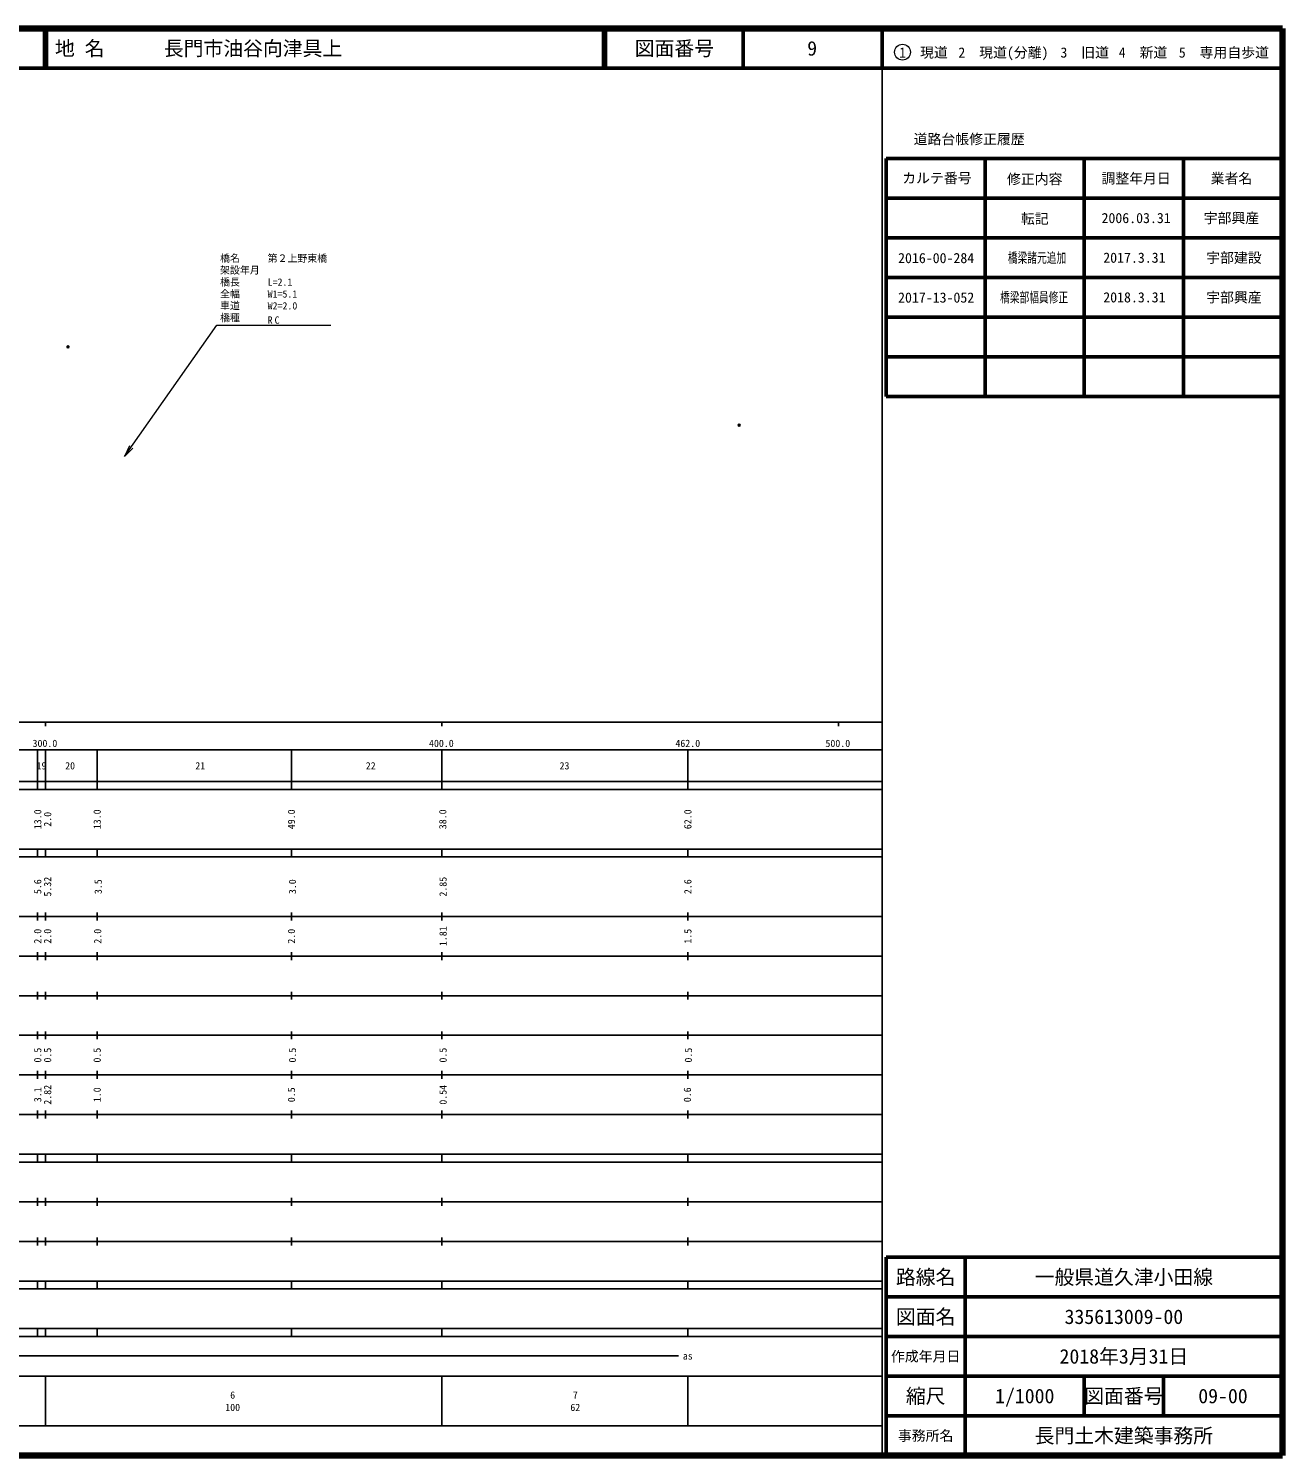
# Model space of a CAD drawing. Units: millimetres on the paper, with parts at other scales. Extents: x 40 to 680, y 20 to 380.
# Drawn here: x 363.7 to 680, y 20 to 380 of the extents above; entities that cross this region are included whole.
import ezdxf
from ezdxf.enums import TextEntityAlignment as Align

# ---------------------------------------------------------------- set-up
doc = ezdxf.new("R2010")
doc.units = ezdxf.units.MM
doc.header["$PDMODE"] = 32
doc.header["$PDSIZE"] = 0.5
doc.layers.add('M-OTRS', color=6, linetype='Continuous')
doc.layers.add('M-STR-HTXT', color=7, linetype='Continuous')
for name, color, linetype, lineweight in [('M-TTL', 2, 'Continuous', 140), ('M-TTL-BAND', 7, 'Continuous', 25), ('M-TTL-FRAM', 2, 'Continuous', 50), ('M-TTL-LINE', 7, 'Continuous', 50), ('M-TTL-TXT', 7, 'Continuous', 13)]:
    doc.layers.add(name, color=color, linetype=linetype, lineweight=lineweight)
doc.styles.add('ＭＳ ゴシック', font='')
doc.styles.get('ＭＳ ゴシック').set_extended_font_data('MS Gothic')

# ---------------------------------------------------------------- blocks, each defined once
blk = doc.blocks.new('open_arrow')
at = {"color": 0, "linetype": 'Continuous', "lineweight": -2}
blk.add_lwpolyline([(7.5, 1.25), (0, 0), (7.5, -1.25)], dxfattribs=at)

msp = doc.modelspace()

# ---------------------------------------------------------------- linework, layer by layer
at = {"layer": 'M-OTRS'}
for p in [(373.662, 299.679), (542.96, 279.919)]:
    msp.add_point(p, dxfattribs=at)
at = {"layer": 'M-TTL'}
for p, q in [((680, 380), (40, 380)), ((680, 20), (680, 380)), ((40, 20), (680, 20))]:
    msp.add_line(p, q, dxfattribs=at)
at = {"layer": 'M-TTL-BAND'}
for p, q in [((579, 20), (579, 370)), ((40, 205), (579, 205)), ((368, 205), (368, 204)), ((468, 205), (468, 204)), ((568, 205), (568, 204)), ((68, 198), (579, 198)), ((366, 198), (366, 188)), ((368, 198), (368, 188)), ((368, 198), (368, 188)), ((381, 198), (381, 188)), ((430, 198), (430, 188)), ((468, 198), (468, 188)), ((468, 198), (468, 188)), ((530, 198), (530, 188)), ((40, 190), (579, 190)), ((40, 188), (579, 188)), ((40, 173), (579, 173)), ((366, 173), (366, 171)), ((368, 173), (368, 171)), ((368, 171), (368, 173)), ((381, 173), (381, 171)), ((430, 173), (430, 171)), ((468, 173), (468, 171)), ((468, 171), (468, 173)), ((530, 173), (530, 171)), ((530, 171), (530, 173)), ((40, 171), (579, 171)), ((40, 156), (579, 156)), ((366, 157), (366, 155)), ((368, 157), (368, 155)), ((368, 155), (368, 157)), ((381, 157), (381, 155)), ((430, 157), (430, 155)), ((468, 157), (468, 155)), ((468, 155), (468, 157)), ((530, 157), (530, 155)), ((530, 155), (530, 157)), ((46, 146), (579, 146)), ((366, 147), (366, 145)), ((368, 147), (368, 145)), ((368, 145), (368, 147)), ((381, 147), (381, 145)), ((430, 147), (430, 145)), ((468, 147), (468, 145)), ((468, 145), (468, 147)), ((530, 147), (530, 145)), ((530, 145), (530, 147)), ((366, 137), (366, 135)), ((368, 137), (368, 135)), ((368, 135), (368, 137)), ((381, 137), (381, 135)), ((430, 137), (430, 135)), ((468, 137), (468, 135)), ((468, 135), (468, 137)), ((530, 137), (530, 135)), ((530, 135), (530, 137)), ((52, 136), (579, 136)), ((46, 126), (579, 126)), ((366, 127), (366, 125)), ((368, 127), (368, 125)), ((368, 125), (368, 127)), ((381, 127), (381, 125)), ((430, 127), (430, 125)), ((468, 127), (468, 125)), ((468, 125), (468, 127)), ((530, 127), (530, 125)), ((530, 125), (530, 127)), ((52, 116), (579, 116)), ((366, 117), (366, 115)), ((368, 117), (368, 115)), ((368, 115), (368, 117)), ((381, 117), (381, 115)), ((430, 117), (430, 115)), ((468, 117), (468, 115)), ((468, 115), (468, 117)), ((530, 117), (530, 115)), ((530, 115), (530, 117)), ((46, 106), (579, 106)), ((366, 107), (366, 105)), ((368, 107), (368, 105)), ((368, 105), (368, 107)), ((381, 107), (381, 105)), ((430, 107), (430, 105)), ((468, 107), (468, 105)), ((468, 105), (468, 107)), ((530, 107), (530, 105)), ((530, 105), (530, 107)), ((40, 96), (579, 96)), ((40, 94), (579, 94)), ((366, 96), (366, 94)), ((368, 96), (368, 94)), ((368, 94), (368, 96)), ((381, 96), (381, 94)), ((430, 96), (430, 94)), ((468, 96), (468, 94)), ((468, 94), (468, 96)), ((530, 96), (530, 94)), ((530, 94), (530, 96)), ((49, 84), (579, 84)), ((366, 85), (366, 83)), ((368, 85), (368, 83)), ((368, 83), (368, 85)), ((381, 85), (381, 83)), ((430, 85), (430, 83)), ((468, 85), (468, 83)), ((468, 83), (468, 85)), ((530, 85), (530, 83)), ((530, 83), (530, 85)), ((40, 74), (579, 74)), ((366, 75), (366, 73)), ((368, 75), (368, 73)), ((368, 73), (368, 75)), ((381, 75), (381, 73)), ((430, 75), (430, 73)), ((468, 75), (468, 73)), ((468, 73), (468, 75)), ((530, 75), (530, 73)), ((530, 73), (530, 75)), ((40, 64), (579, 64)), ((40, 62), (579, 62)), ((366, 64), (366, 62)), ((368, 64), (368, 62)), ((368, 62), (368, 64)), ((381, 64), (381, 62)), ((430, 64), (430, 62)), ((468, 64), (468, 62)), ((468, 62), (468, 64)), ((530, 64), (530, 62)), ((530, 62), (530, 64)), ((40, 52), (579, 52)), ((366, 52), (366, 50)), ((368, 52), (368, 50)), ((368, 50), (368, 52)), ((381, 52), (381, 50)), ((430, 52), (430, 50)), ((468, 52), (468, 50)), ((468, 50), (468, 52)), ((530, 52), (530, 50)), ((530, 50), (530, 52)), ((40, 50), (579, 50)), ((70.805, 45.118), (527.668, 45.118)), ((40, 40), (579, 40)), ((368, 40), (368, 27.5)), ((468, 40), (468, 27.5)), ((530, 40), (530, 27.5)), ((68, 27.5), (579, 27.5))]:
    msp.add_line(p, q, dxfattribs=at)
at = {"layer": 'M-TTL-FRAM'}
for p, q in [((580, 347.197), (580, 287.197)), ((580, 347.197), (680, 347.197)), ((580, 287.197), (680, 287.197)), ((680, 70), (580, 70)), ((580, 70), (580, 20))]:
    msp.add_line(p, q, dxfattribs=at)
at = {"layer": 'M-TTL-LINE'}
for p, q in [((367.75, 380), (367.75, 370)), ((368.25, 380), (368.25, 370)), ((508.747, 380), (508.747, 370)), ((509.247, 380), (509.247, 370)), ((543.997, 380), (543.997, 370)), ((579, 380), (579, 370)), ((40, 370), (680, 370)), ((605, 347.197), (605, 287.197)), ((630, 347.197), (630, 287.197)), ((655, 347.197), (655, 287.197)), ((580, 337.197), (680, 337.197)), ((580, 327.197), (680, 327.197)), ((580, 317.197), (680, 317.197)), ((580, 307.197), (680, 307.197)), ((580, 297.197), (680, 297.197)), ((600, 70), (600, 20)), ((680, 60), (580, 60)), ((680, 50), (580, 50)), ((680, 40), (580, 40)), ((630, 40), (630, 30)), ((650, 40), (650, 30)), ((680, 30), (580, 30))]:
    msp.add_line(p, q, dxfattribs=at)
at = {"layer": 'M-TTL-TXT'}
msp.add_lwpolyline([(387.902, 272.005), (411.226, 305.136), (439.942, 305.136)], dxfattribs=at)
msp.add_circle((584.147, 374.034), 2, dxfattribs=at)

# ---------------------------------------------------------------- block references
at = {"layer": 'M-TTL-TXT', "xscale": 0.4, "yscale": 0.4, "rotation": 54.9}
msp.add_blockref('open_arrow', (387.902, 272.005), dxfattribs=at)

# ---------------------------------------------------------------- texts
at = {"layer": 'M-STR-HTXT', "style": 'ＭＳ ゴシック'}
for s, p in [('橋名', (412.021, 320.571)), ('第２上野東橋', (424.021, 320.571)), ('橋長', (412.021, 314.571)), ('架設年月', (412.021, 317.571)), ('L=2.1', (424.021, 314.571)), ('全幅', (412.021, 311.571)), ('W1=5.1', (424.021, 311.571)), ('車道', (412.021, 308.631)), ('W2=2.0', (424.021, 308.571)), ('橋種', (412.021, 305.571))]:
    msp.add_text(s, height=1.833, dxfattribs=at).set_placement(p, align=Align.BOTTOM_LEFT)
at = {"layer": 'M-STR-HTXT', "insert": (424.021, 305.511), "char_height": 1.833, "attachment_point": 7, "style": 'ＭＳ ゴシック'}
msp.add_mtext('\\T1.4;RC', dxfattribs=at)
at = {"layer": 'M-TTL-BAND', "style": 'ＭＳ ゴシック'}
for s, p in [('300.0', (367.844, 198.195)), ('400.0', (467.844, 198.195)), ('462.0', (530, 198.195)), ('500.0', (567.844, 198.195))]:
    msp.add_text(s, height=1.833, dxfattribs=at).set_placement(p, align=Align.BOTTOM_CENTER)
for s, p in [('19', (366.989, 194)), ('20', (374.194, 194)), ('21', (407.027, 194)), ('22', (450.02, 194)), ('23', (498.901, 194)), ('as', (530, 45.118)), ('6', (415.199, 35.238)), ('7', (501.629, 35.238)), ('100', (415.199, 32.131)), ('62', (501.629, 32.131))]:
    msp.add_text(s, height=1.833, dxfattribs=at).set_placement(p, align=Align.MIDDLE_CENTER)
for s, p in [('13.0', (366.012, 180.5)), ('2.0', (368.512, 180.5)), ('13.0', (381.013, 180.5)), ('49.0', (430.014, 180.5)), ('38.0', (468.189, 180.5)), ('62.0', (530.012, 180.5)), ('5.32', (368.512, 163.5)), ('2.85', (468.251, 163.5)), ('5.6', (366.012, 163.5)), ('3.5', (381.263, 163.5)), ('3.0', (430.264, 163.5)), ('2.6', (530.012, 163.5)), ('2.0', (366.012, 151)), ('2.0', (368.512, 151)), ('2.0', (381.138, 151)), ('2.0', (430.014, 151)), ('1.81', (468.251, 151)), ('1.5', (530.012, 151)), ('0.5', (366.012, 121)), ('0.5', (368.512, 121)), ('0.5', (381.013, 121)), ('0.5', (430.264, 121)), ('0.5', (468.251, 121)), ('0.5', (530.137, 121)), ('3.1', (366.012, 111)), ('2.82', (368.512, 111)), ('1.0', (381.013, 111)), ('0.5', (430.014, 111)), ('0.54', (468.251, 111)), ('0.6', (529.887, 111))]:
    msp.add_text(s, height=1.833, rotation=90, dxfattribs=at).set_placement(p, align=Align.MIDDLE_CENTER)
at = {"layer": 'M-TTL-TXT', "style": 'ＭＳ ゴシック'}
msp.add_text('地 名      長門市油谷向津具上', height=3.666, dxfattribs=at).set_placement((370.38, 375), align=Align.MIDDLE_LEFT)
for s, height, p in [('図面番号', 3.666, (526.622, 375)), ('9', 3.666, (561.372, 375)), ('1\u3000現道', 2.566, (589.448, 373.958)), ('2\u3000現道(分離)', 2.566, (609.619, 373.958)), ('3\u3000旧道', 2.566, (630.121, 373.958)), ('4\u3000新道', 2.566, (644.824, 373.958)), ('5\u3000専用自歩道', 2.566, (665.228, 373.958)), ('道路台帳修正履歴', 2.566, (600.968, 352.113)), ('カルテ番号', 2.566, (592.839, 342.277)), ('修正内容', 2.566, (617.509, 342.023)), ('調整年月日', 2.566, (643.089, 342.197)), ('業者名', 2.566, (667.134, 342.197)), ('転記', 2.566, (617.509, 332.023)), ('2006.03.31', 2.566, (643.089, 332.197)), ('宇部興産', 2.566, (667.134, 332.197)), ('路線名', 3.666, (590, 65)), ('一般県道久津小田線', 3.666, (640, 65)), ('図面名', 3.666, (590, 55)), ('335613009-00', 3.666, (640, 55)), ('2018年3月31日', 3.666, (640, 45)), ('作成年月日', 2.566, (590, 45)), ('縮尺', 3.666, (590, 35)), ('1/1000', 3.666, (615, 35)), ('図面番号', 3.666, (640, 35)), ('09-00', 3.666, (665, 35)), ('事務所名', 2.566, (590, 25)), ('長門土木建築事務所', 3.666, (640, 25))]:
    msp.add_text(s, height=height, dxfattribs=at).set_placement(p, align=Align.MIDDLE_CENTER)
for s, p in [('2016-00-284', (583.046, 320.044)), ('2017.3.31', (634.796, 320.138)), ('2017-13-052', (583.046, 310.083)), ('2018.3.31', (634.796, 310.138))]:
    msp.add_text(s, height=2.566, dxfattribs=at).set_placement(p, align=Align.BOTTOM_LEFT)
at = {"layer": 'M-TTL-TXT', "style": 'ＭＳ ゴシック', "width": 0.7}
for s, p in [('橋梁諸元追加', (610.749, 320.138)), ('橋梁部幅員修正', (608.775, 310.138))]:
    msp.add_text(s, height=2.566, dxfattribs=at).set_placement(p, align=Align.BOTTOM_LEFT)
at = {"layer": 'M-TTL-TXT', "style": 'ＭＳ ゴシック'}
for s, p in [('宇部建設', (667.758, 320.138)), ('宇部興産', (667.758, 310.138))]:
    msp.add_text(s, height=2.566, dxfattribs=at).set_placement(p, align=Align.BOTTOM_CENTER)

doc.saveas('drawing.dxf')
